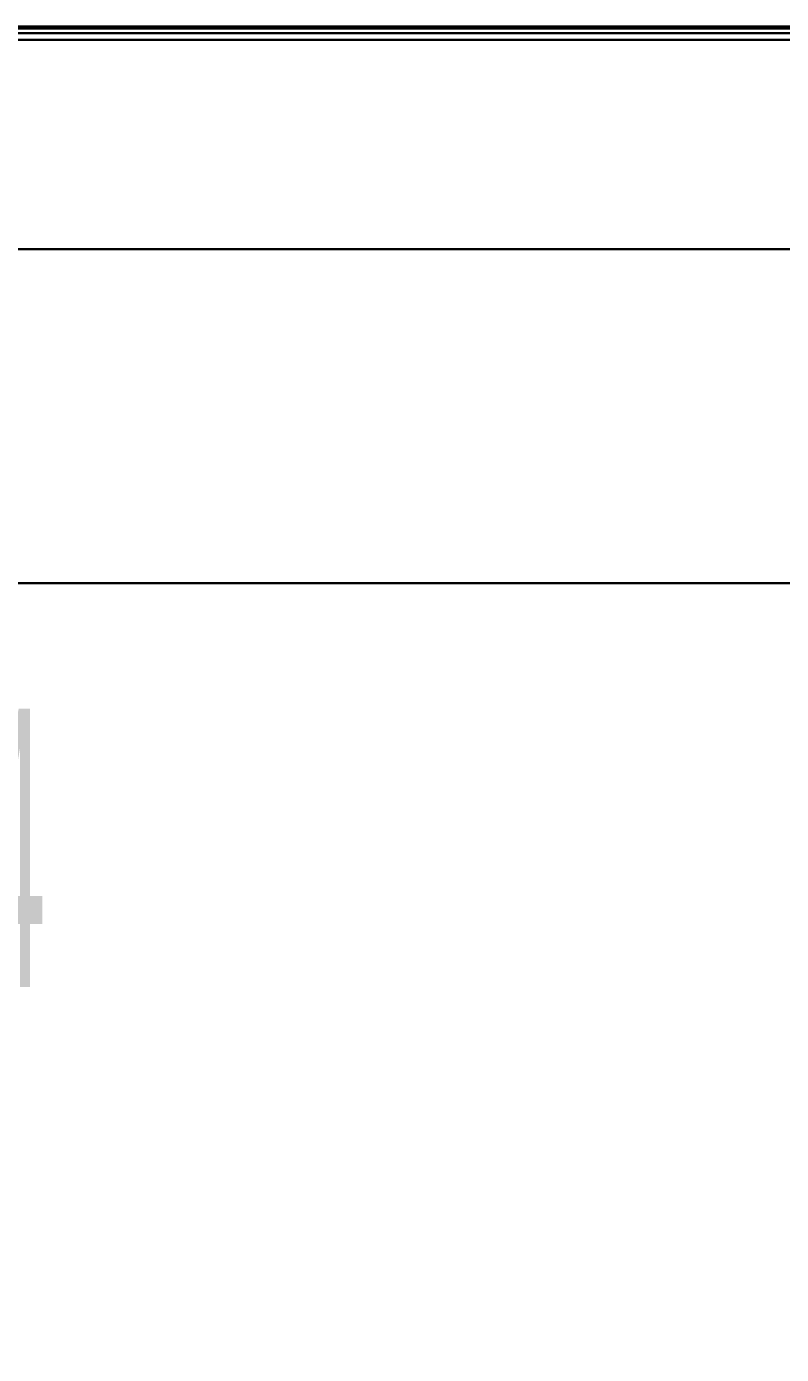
# Model space of a CAD drawing. Extents: x -170 to 1783, y -20 to 1205.
# Drawn here: x 1171.13 to 1177.9, y 341.81 to 353.73 of the extents above; entities that cross this region are included whole.
import ezdxf
from ezdxf.enums import TextEntityAlignment as Align

# ---------------------------------------------------------------- set-up
doc = ezdxf.new("R2010")
doc.units = 0
doc.header["$LTSCALE"] = 96
doc.header["$MEASUREMENT"] = 0
for name, color, linetype in [('A-FURN-3-WKSF-TOP', 7, 'Continuous'), ('A-FURN-3-WKSF-TRIM', 7, 'Continuous'), ('A-FURN-P-WKSF', 7, 'Continuous'), ('AFUTL-3-BTPT', 7, 'Continuous'), ('AFUTL-3-LGPT', 7, 'Continuous'), ('AFUWS-P', 7, 'Continuous'), ('AFUWS-P-TN', 7, 'Continuous'), ('MAIN_WKSURF', 7, 'Continuous'), ('MAIN_WRKSFC-SUPP', 7, 'Continuous')]:
    doc.layers.add(name, color=color, linetype=linetype)

# ---------------------------------------------------------------- blocks, each defined once
blk = doc.blocks.new('EC-WYC-64-2424-T')
at = {"layer": 'A-FURN-3-WKSF-TOP', "color": 60, "linetype": 'Continuous'}
for points, invisible_edges in [([(0.118, -28.115, 29), (23.882, -34.22, 29), (23.882, -70.632, 29), (0.118, -70.632, 29)], 5), ([(0.118, -28.115, 27.75), (0.118, -70.632, 27.75), (23.882, -70.632, 27.75), (23.882, -34.22, 27.75)], 10), ([(23.882, -70.632, 29), (23.839, -70.956, 29), (0.161, -70.956, 29), (0.118, -70.632, 29)], 10), ([(23.882, -70.632, 27.75), (0.118, -70.632, 27.75), (0.161, -70.956, 27.75), (23.839, -70.956, 27.75)], 5), ([(0.285, -71.257, 29), (0.161, -70.956, 29), (23.839, -70.956, 29), (23.715, -71.257, 29)], 10), ([(0.285, -71.257, 27.75), (23.715, -71.257, 27.75), (23.839, -70.956, 27.75), (0.161, -70.956, 27.75)], 5), ([(23.715, -71.257, 29), (23.516, -71.516, 29), (0.484, -71.516, 29), (0.285, -71.257, 29)], 10), ([(23.715, -71.257, 27.75), (0.285, -71.257, 27.75), (0.484, -71.516, 27.75), (23.516, -71.516, 27.75)], 5), ([(0.743, -71.715, 29), (0.484, -71.516, 29), (23.516, -71.516, 29), (23.257, -71.715, 29)], 10), ([(0.743, -71.715, 27.75), (23.257, -71.715, 27.75), (23.516, -71.516, 27.75), (0.484, -71.516, 27.75)], 5), ([(23.257, -71.715, 29), (22.956, -71.839, 29), (1.044, -71.839, 29), (0.743, -71.715, 29)], 10), ([(23.257, -71.715, 27.75), (0.743, -71.715, 27.75), (1.044, -71.839, 27.75), (22.956, -71.839, 27.75)], 5), ([(1.368, -71.882, 29), (1.044, -71.839, 29), (22.956, -71.839, 29), (22.632, -71.882, 29)], 2), ([(1.368, -71.882, 27.75), (22.632, -71.882, 27.75), (22.956, -71.839, 27.75), (1.044, -71.839, 27.75)], 4)]:
    blk.add_3dface(points, dxfattribs=dict(at, invisible_edges=invisible_edges))
at = {"layer": 'A-FURN-3-WKSF-TRIM', "color": 40, "linetype": 'Continuous'}
for points in [[(22.632, -71.941, 27.766), (22.632, -71.882, 27.75), (1.368, -71.882, 27.75), (1.368, -71.941, 27.766)], [(22.632, -71.882, 29), (22.632, -71.941, 28.984), (1.368, -71.941, 28.984), (1.368, -71.882, 29)], [(22.632, -71.984, 27.809), (22.632, -71.941, 27.766), (1.368, -71.941, 27.766), (1.368, -71.984, 27.809)], [(22.632, -71.941, 28.984), (22.632, -71.984, 28.941), (1.368, -71.984, 28.941), (1.368, -71.941, 28.984)], [(22.632, -72, 27.868), (22.632, -71.984, 27.809), (1.368, -71.984, 27.809), (1.368, -72, 27.868)], [(22.632, -71.984, 28.941), (22.632, -72, 28.882), (1.368, -72, 28.882), (1.368, -71.984, 28.941)], [(22.632, -72, 28.882), (22.632, -72, 27.868), (1.368, -72, 27.868), (1.368, -72, 28.882)]]:
    blk.add_3dface(points, dxfattribs=at)
at = {"layer": 'A-FURN-P-WKSF', "color": 7, "linetype": 'Continuous'}
blk.add_line((1.25, -72), (22.75, -72), dxfattribs=at)
blk = doc.blocks.new('EC-RSSB-24')
at = {"layer": 'AFUTL-3-BTPT', "color": 30, "linetype": 'Continuous'}
for points in [[(0, 0, 0.5), (0, -24, 0.5), (0, -22.625, 1.5), (0, -1.375, 1.5)], [(2, -24, 0.5), (0, -24, 0.5), (0, 0, 0.5), (2, 0, 0.5)], [(0, -1.375, 26.75), (0, -22.625, 26.75), (0, -24, 27.75), (0, 0, 27.75)], [(2, -1.375, 1.5), (2, -22.625, 1.5), (2, -24, 0.5), (2, 0, 0.5)], [(2, -1.375, 26.75), (2, -22.625, 26.75), (2, -24, 27.5), (2, 0, 27.5)], [(5, -24, 27.75), (5, -24, 27.5), (5, 0, 27.5), (5, 0, 27.75)], [(2, -1.375, 1.5), (0, -1.375, 1.5), (0, -22.625, 1.5), (2, -22.625, 1.5)], [(2, -22.625, 26.75), (0, -22.625, 26.75), (0, -1.375, 26.75), (2, -1.375, 26.75)]]:
    blk.add_3dface(points, dxfattribs=at)
at = {"layer": 'AFUTL-3-LGPT', "color": 30, "linetype": 'Continuous'}
for points in [[(5, -24, 27.75), (0, -24, 27.75), (0, 0, 27.75), (5, 0, 27.75)], [(5, -24, 27.5), (2, -24, 27.5), (2, 0, 27.5), (5, 0, 27.5)]]:
    blk.add_3dface(points, dxfattribs=at)
at = {"layer": 'AFUWS-P', "color": 7, "linetype": 'Continuous'}
for p, q in [((0, -24), (0, 0)), ((5, 0), (5, -24)), ((2, -1.375), (2, -22.625))]:
    blk.add_line(p, q, dxfattribs=at)
at = {"layer": 'AFUWS-P-TN', "color": 7, "linetype": 'Continuous', "width": 0.333333}
blk.add_text('RSSB24', height=2.5, rotation=90, dxfattribs=at).set_placement((8.625, -12.417), align=Align.CENTER)

msp = doc.modelspace()

# ---------------------------------------------------------------- block references
at = {"layer": 'MAIN_WKSURF', "color": 47, "linetype": 'Continuous', "rotation": 180}
msp.add_blockref('EC-WYC-64-2424-T', (1181.58075, 281.73489), dxfattribs=at)
at = {"layer": 'MAIN_WRKSFC-SUPP', "color": 47, "linetype": 'Continuous', "rotation": 270}
msp.add_blockref('EC-RSSB-24', (1181.58075, 353.73489), dxfattribs=at)

doc.saveas('drawing.dxf')
